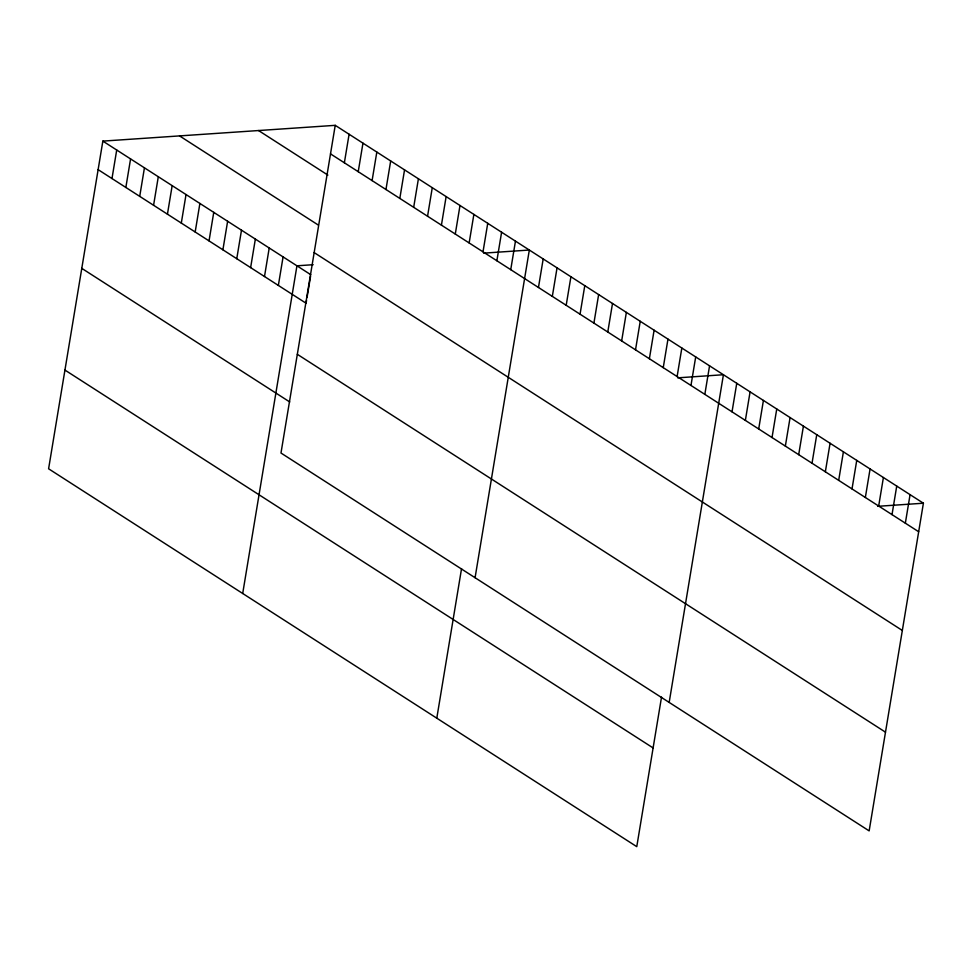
<?xml version="1.0" encoding="UTF-8"?>
<svg xmlns="http://www.w3.org/2000/svg" width="972" height="972" viewBox="0 0 972 972"><rect width="100%" height="100%" fill="white"/><g stroke="black" fill="none" stroke-linecap="round" stroke-linejoin="round"><path stroke-width="1.46" d="M335.231 125.339L280.981 453.025L869.15 830.89L923.4 503.217L335.231 125.339L102.85 141.11L48.6 468.783L636.769 846.661L661.531 697.082M111.987 178.544L116.713 150.016M125.85 187.45L130.576 158.922M139.713 196.368L144.439 167.828M153.576 205.274L158.302 176.734M167.439 214.18L172.166 185.64M181.302 223.086L186.029 194.546M195.178 231.992L199.892 203.452M209.041 240.898L213.755 212.358M222.904 249.804L227.63 221.264M236.767 258.71L241.493 230.17M250.63 267.616L255.357 239.076M264.493 276.522L269.22 247.982M278.357 285.428L283.083 256.887M242.696 593.491L296.946 265.806L313.166 264.7M306.557 300.397L306.083 303.24L98.123 169.638M307.031 297.541L310.578 276.133M344.367 162.786L349.094 134.245M358.231 171.692L362.957 143.163M372.094 180.598L376.82 152.069M385.957 189.516L390.683 160.975M399.82 198.422L404.546 169.881M413.683 207.328L418.41 178.787M427.558 216.234L432.273 187.693M441.422 225.14L446.136 196.599M455.285 234.045L459.999 205.505M469.148 242.951L473.874 214.411M483.011 251.857L487.737 223.317M496.874 260.763L501.601 232.223M510.737 269.669L515.464 241.129M436.793 718.187L461.554 568.608M475.077 577.72L529.327 250.035L483.606 253.145M538.464 287.481L543.19 258.953M552.327 296.387L557.053 267.859M566.19 305.293L570.916 276.765M580.053 314.211L584.78 285.671M593.916 323.117L598.643 294.577M607.779 332.023L612.506 303.483M621.655 340.929L626.369 312.389M635.518 349.835L640.232 321.295M649.381 358.741L654.107 330.201M663.244 367.647L667.971 339.107M677.107 376.553L681.834 348.012M690.971 385.459L695.697 356.918M704.834 394.365L709.56 365.824M669.173 702.416L723.423 374.73L677.703 377.841M732.025 411.836L736.752 383.296M745.366 420.402L750.08 391.862M758.695 428.968L763.421 400.428M772.023 437.534L776.75 408.993M785.352 446.099L790.078 417.559M798.692 454.665L803.419 426.125M812.021 463.231L816.747 434.691M825.35 471.797L830.076 443.256M838.69 480.362L843.404 451.822M852.019 488.928L856.745 460.388M865.347 497.494L870.074 468.954M878.676 506.048L883.402 477.519M892.017 514.613L896.731 486.085M905.345 523.179L910.071 494.651M877.68 506.315L923.4 503.217M330.504 153.88L918.674 531.745M258.54 130.54L327.868 175.082M179.528 135.898L318.172 224.969M314.163 252.599L902.332 630.464M102.85 141.11L310.809 274.712M297.323 354.306L885.492 732.171M81.782 268.357L289.741 401.958M64.942 370.077L653.111 747.942"/></g></svg>
